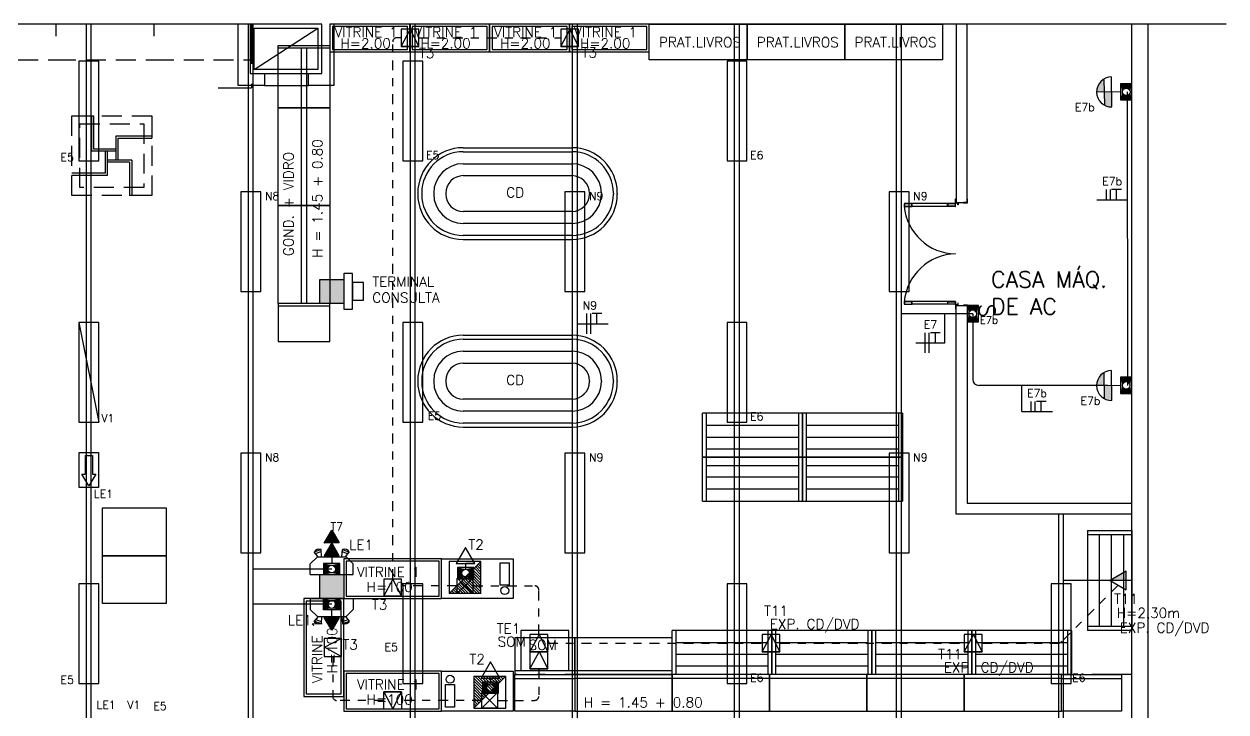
# Model space of a CAD drawing. Header units: metres. Extents: x -367 to 368, y -238 to 226.
# Drawn here: x 252.62 to 267.68, y 202.03 to 210.65 of the extents above; entities that cross this region are included whole.
import ezdxf
from ezdxf.enums import TextEntityAlignment as Align

# ---------------------------------------------------------------- set-up
doc = ezdxf.new("R2010")
doc.units = ezdxf.units.M
for name, pattern in [('CONTINOUS', [0]), ('DASHDOT2', [0.5, 0.25, -0.125, 0, -0.125]), ('LA_BAU_BASES GERAIS_R00$0$LA_BAU_MERC_R01$0$DASHDOT', [1, 0.5, -0.25, 0, -0.25]), ('LA_BAU_BASES GERAIS_R00$0$LA_BAU_MERC_R01$0$HIDDEN', [0.375, 0.25, -0.125])]:
    doc.linetypes.add(name, pattern=pattern)
for name, color, linetype in [('A-SIMBELET', 10, 'Continuous'), ('A-TOMADA', 10, 'Continuous'), ('ELE-ELÉTRICA', 160, 'Continuous'), ('INCENDIO', 10, 'CONTINOUS'), ('LA_BAU_BASES GERAIS_R00$0$base', 253, 'Continuous'), ('LA_BAU_LUM TÉRREO_R02$0$ARQ-HAC-251', 251, 'Continuous'), ('LA_BAU_LUM TÉRREO_R02$0$ARQ-LUM', 2, 'Continuous')]:
    doc.layers.add(name, color=color, linetype=linetype)
doc.styles.add('LA_BAU_BASES GERAIS_R00$0$LA_BAU_MERC_R01$0$R40-125-RS', font='romans.shx', dxfattribs={"height": 0.1248})
doc.styles.add('LA_BAU_BASES GERAIS_R00$0$LA_BAU_MERC_R01$0$RS80', font='ROMANS', dxfattribs={"height": 0.18})
doc.styles.add('LA_BAU_BASES GERAIS_R00$0$R60-125-RS', font='romans.shx', dxfattribs={"height": 0.19})
doc.styles.add('LA_BAU_BASES GERAIS_R00$0$R80-100-RS', font='romans.shx', dxfattribs={"height": 0.203})
doc.styles.get("Standard").update_dxf_attribs({"font": 'romans.shx'})
doc.styles.add('STANDARD-0.1', font='simplex.shx', dxfattribs={"height": 0.1})

# ---------------------------------------------------------------- blocks, each defined once
blk = doc.blocks.new('LA_BAU_BASES GERAIS_R00$0$LA_BAU_ALVENARIA TÉRREO_R01')
at = {"layer": 'LA_BAU_BASES GERAIS_R00$0$base'}
h = blk.add_hatch(color=256, dxfattribs=at)
h.dxf.hatch_style = 1
h.paths.add_polyline_path([(256.628, 207.45), (256.328, 207.45), (256.328, 207.15), (256.628, 207.15)])
h = blk.add_hatch(color=256, dxfattribs=at)
h.dxf.hatch_style = 1
h.paths.add_polyline_path([(256.628, 203.75), (256.328, 203.75), (256.328, 203.45), (256.628, 203.45)])
at = {"layer": 'LA_BAU_BASES GERAIS_R00$0$base', "linetype": 'Continuous'}
for p, q in [((255.305, 210.65), (243.995, 210.65)), ((255.305, 209.88), (255.305, 210.65)), ((256.355, 210.65), (255.455, 210.65)), ((255.455, 210.65), (255.455, 210.03)), ((256.355, 210.03), (256.355, 210.65)), ((267.681, 210.65), (256.505, 210.65)), ((256.505, 210.65), (256.505, 209.88)), ((255.505, 210.08), (256.305, 210.6)), ((255.455, 210.03), (255.635, 210.03)), ((255.635, 210.03), (256.186, 210.03)), ((255.635, 210.03), (255.635, 209.88)), ((256.186, 209.88), (256.186, 210.03)), ((256.186, 210.03), (256.355, 210.03)), ((255.635, 209.88), (255.305, 209.88)), ((255.635, 209.88), (256.186, 209.88)), ((256.505, 209.88), (256.186, 209.88)), ((264.29, 208.399), (263.747, 208.399)), ((264.29, 208.364), (263.747, 208.364)), ((264.29, 207.173), (263.747, 207.173)), ((264.29, 207.138), (263.747, 207.138))]:
    blk.add_line(p, q, dxfattribs=at)
for points in [[(264.299, 210.65), (264.299, 208.414), (264.439, 208.414), (264.439, 210.65)], [(267.681, 200.09), (266.75, 200.09), (266.75, 177.95), (266.41, 177.95), (266.41, 178.2), (266.5, 178.2), (266.5, 184.7), (265.4, 184.7), (265.4, 179.45), (265.15, 179.45), (265.15, 185.2), (265.4, 185.2), (265.4, 184.85), (266.5, 184.85), (266.5, 210.65)], [(266.7, 210.65), (266.7, 200.29), (267.681, 200.29)], [(263.747, 207.142), (263.747, 207.155), (263.751, 207.155)], [(264.197, 207.142), (264.197, 207.155), (264.194, 207.155)], [(266.5, 204.507), (264.299, 204.507), (264.299, 207.123), (264.439, 207.123), (264.439, 204.647), (266.5, 204.647)]]:
    blk.add_lwpolyline(points, dxfattribs=at)
blk.add_lwpolyline([(255.505, 210.08), (255.505, 210.6), (256.305, 210.6), (256.305, 210.08)], close=True, dxfattribs=at)
for points in [[(263.747, 208.364, 0.414214), (263.751, 208.368), (263.751, 208.395, 0.414214), (263.747, 208.399), (263.655, 208.399, 0.414214), (263.651, 208.395), (263.651, 208.368, 0.414214), (263.655, 208.364)], [(264.299, 208.417, 0.414214), (264.302, 208.414), (264.324, 208.414, -0.414214), (264.327, 208.411), (264.327, 208.409), (264.294, 208.409), (264.294, 208.46), (264.296, 208.46, -0.414214), (264.299, 208.457)], [(264.443, 208.409), (264.443, 208.46), (264.442, 208.46, 0.414214), (264.439, 208.457), (264.439, 208.417, -0.414214), (264.436, 208.414), (264.394, 208.414, 0.414214), (264.391, 208.411), (264.391, 208.409)], [(263.747, 207.173), (263.655, 207.173, 0.414214), (263.651, 207.169), (263.651, 207.142, 0.414214), (263.655, 207.138), (263.747, 207.138, 0.414214), (263.751, 207.142), (263.751, 207.169, 0.414214)], [(264.302, 207.123), (264.324, 207.123, 0.414214), (264.327, 207.126), (264.327, 207.127), (264.294, 207.127), (264.294, 207.077), (264.296, 207.077, 0.414214), (264.299, 207.08), (264.299, 207.12, -0.414214)], [(264.443, 207.127), (264.391, 207.127), (264.391, 207.126, 0.414214), (264.394, 207.123), (264.436, 207.123, -0.414214), (264.439, 207.12), (264.439, 207.08, 0.414214), (264.442, 207.077), (264.443, 207.077)]]:
    blk.add_lwpolyline(points, format="xyb", close=True, dxfattribs=at)
for points in [[(263.751, 208.382), (263.747, 208.382), (263.747, 208.395, 0.414214), (263.747, 208.396), (263.655, 208.396, 0.414214), (263.654, 208.395), (263.654, 208.368, 0.414214), (263.655, 208.367), (263.747, 208.367, 0.414214), (263.747, 208.368), (263.747, 208.381), (263.751, 208.381)], [(264.198, 208.364, -0.414214), (264.194, 208.368), (264.194, 208.395, -0.414214), (264.198, 208.399)], [(264.291, 208.368), (264.291, 208.395, 0.414214), (264.29, 208.396), (264.198, 208.396, 0.414214), (264.197, 208.395), (264.197, 208.382), (264.194, 208.382)], [(264.29, 208.364, 0.414214), (264.294, 208.368), (264.294, 208.395, 0.414214), (264.29, 208.399)], [(264.325, 208.409), (264.325, 208.384), (264.323, 208.384, -0.414214), (264.32, 208.387), (264.32, 208.402, 0.414214), (264.317, 208.405), (264.304, 208.405, -0.414214), (264.301, 208.408), (264.301, 208.409)], [(264.291, 208.368, -0.414214), (264.29, 208.367), (264.198, 208.367, -0.414214), (264.197, 208.368), (264.197, 208.381), (264.194, 208.381)], [(263.747, 207.17), (263.655, 207.17, 0.414214), (263.654, 207.169), (263.654, 207.142, 0.414214), (263.655, 207.141), (263.747, 207.141, 0.414214), (263.747, 207.142)], [(263.751, 207.156), (263.747, 207.156), (263.747, 207.169, 0.414214), (263.747, 207.17)], [(264.198, 207.173, 0.414214), (264.194, 207.169), (264.194, 207.142, 0.414214), (264.198, 207.138)], [(264.194, 207.156), (264.197, 207.156), (264.197, 207.169, -0.414214), (264.198, 207.17), (264.29, 207.17, -0.414214), (264.291, 207.169), (264.291, 207.142, -0.414214), (264.29, 207.141), (264.198, 207.141, -0.414214), (264.197, 207.142)], [(264.29, 207.138, 0.414214), (264.294, 207.142), (264.294, 207.169, 0.414214), (264.29, 207.173)], [(264.325, 207.127), (264.325, 207.152), (264.323, 207.152, 0.414214), (264.32, 207.149), (264.32, 207.135, -0.414214), (264.317, 207.132), (264.304, 207.132, 0.414214), (264.301, 207.129), (264.301, 207.127)]]:
    blk.add_lwpolyline(points, format="xyb", dxfattribs=at)
at = {"layer": 'LA_BAU_BASES GERAIS_R00$0$base'}
for points in [[(256.328, 207.45), (256.628, 207.45), (256.628, 207.15), (256.328, 207.15)], [(256.328, 203.75), (256.628, 203.75), (256.628, 203.45), (256.328, 203.45)]]:
    blk.add_lwpolyline(points, close=True, dxfattribs=at)
at = {"layer": 'LA_BAU_BASES GERAIS_R00$0$base', "linetype": 'Continuous'}
for centre, radius in [((264.296, 208.404), 0.00438), ((264.296, 208.404), 0.00238), ((264.296, 207.133), 0.00438), ((264.296, 207.133), 0.00238)]:
    blk.add_circle(centre, radius, dxfattribs=at)
for centre, radius, start, end in [((264.299, 208.422), 0.651, 184.7799, 269.5555), ((264.31, 207.109), 0.662, 91.3746, 174.8076)]:
    blk.add_arc(centre, radius, start, end, dxfattribs=at)
blk = doc.blocks.new('LA_BAU_BASES GERAIS_R00$0$LA_BAU_MERC_R01$0$V1-200')
for points in [[(0, -0.35), (1, -0.35), (1, 0), (0, 0)], [(0.03, -0.32), (0.97, -0.32), (0.97, -0.03), (0.03, -0.03)]]:
    blk.add_lwpolyline(points, close=True)
at = {"style": 'LA_BAU_BASES GERAIS_R00$0$LA_BAU_MERC_R01$0$R40-125-RS'}
for s, p in [('VITRINE 1', (0.057, -0.165)), ('H=2.00', (0.132, -0.305))]:
    blk.add_text(s, height=0.1248, dxfattribs=at).set_placement(p)
blk = doc.blocks.new('LA_BAU_BASES GERAIS_R00$0$LA_BAU_MERC_R01')
at = {"layer": 'LA_BAU_BASES GERAIS_R00$0$base'}
h = blk.add_hatch(dxfattribs=at)
h.set_pattern_fill('ANSI31', color=256, scale=0.2, angle=719.9999, style=0)
h.set_pattern_definition([(134.99989, (275.63584, 241.578585), (0.017677702, 0.017677637), [])])
h.paths.add_polyline_path([(257.948, 203.513), (258.348, 203.513), (258.348, 203.913)])
h = blk.add_hatch(dxfattribs=at)
h.set_pattern_fill('ANSI31', color=256, scale=0.2, angle=899.9999, style=0)
h.set_pattern_definition([(314.99989, (240.970112, 164.411398), (-0.017677702, -0.017677637), [])])
h.paths.add_polyline_path([(258.658, 202.477), (258.258, 202.477), (258.258, 202.077)])
for p, q in [((253.024, 210.65), (251.799, 210.65)), ((253.024, 210.65), (253.024, 210.5)), ((254.249, 210.65), (253.024, 210.65)), ((253.024, 210.65), (253.024, 210.5)), ((254.249, 210.65), (254.249, 210.5)), ((254.249, 210.65), (254.249, 210.5)), ((255.474, 210.65), (254.249, 210.65)), ((255.474, 210.65), (255.474, 210.5)), ((260.456, 210.65), (261.681, 210.65)), ((260.456, 210.2), (260.456, 210.65)), ((261.681, 210.65), (261.681, 210.2)), ((261.681, 210.65), (262.906, 210.65)), ((261.681, 210.2), (261.681, 210.65)), ((262.906, 210.65), (262.906, 210.2)), ((262.906, 210.65), (264.131, 210.65)), ((262.906, 210.2), (262.906, 210.65)), ((264.131, 210.65), (264.131, 210.2)), ((255.806, 210.35), (256.456, 210.35)), ((255.806, 209.6), (255.806, 210.35)), ((256.101, 209.6), (256.101, 210.35)), ((256.161, 210.35), (256.161, 209.6)), ((256.456, 210.35), (256.456, 209.6)), ((261.681, 210.2), (260.456, 210.2)), ((262.906, 210.2), (261.681, 210.2)), ((264.131, 210.2), (262.906, 210.2)), ((256.456, 209.6), (255.806, 209.6)), ((255.806, 209.6), (256.456, 209.6)), ((255.806, 208.375), (255.806, 209.6)), ((256.101, 208.375), (256.101, 209.6)), ((256.161, 209.6), (256.161, 208.375)), ((256.456, 209.6), (256.456, 208.375)), ((253.474, 209.5), (253.499, 209.5)), ((254.224, 209.25), (254.224, 209.22)), ((258.126, 209.1), (259.486, 209.1)), ((258.126, 209.05), (259.486, 209.05)), ((258.126, 208.9), (259.486, 208.9)), ((258.126, 208.75), (259.486, 208.75)), ((253.974, 208.5), (253.944, 208.5)), ((257.556, 208.53), (257.556, 208.52)), ((257.606, 208.53), (257.606, 208.52)), ((257.756, 208.53), (257.756, 208.52)), ((257.906, 208.53), (257.906, 208.52)), ((259.706, 208.53), (259.706, 208.52)), ((259.856, 208.53), (259.856, 208.52)), ((260.006, 208.53), (260.006, 208.52)), ((260.056, 208.53), (260.056, 208.52)), ((256.456, 208.375), (255.806, 208.375)), ((255.806, 208.375), (256.456, 208.375)), ((255.806, 207.15), (255.806, 208.375)), ((256.101, 207.15), (256.101, 208.375)), ((256.161, 208.375), (256.161, 207.15)), ((256.456, 208.375), (256.456, 207.15)), ((259.486, 208.3), (258.126, 208.3)), ((259.486, 208.15), (258.126, 208.15)), ((259.486, 208), (258.126, 208)), ((258.126, 207.95), (259.486, 207.95)), ((256.738, 207.525), (256.628, 207.525)), ((256.628, 207.525), (256.628, 207.075)), ((256.738, 207.075), (256.738, 207.525)), ((256.878, 207.41), (256.738, 207.41)), ((256.738, 207.41), (256.738, 207.19)), ((256.878, 207.19), (256.878, 207.41)), ((256.738, 207.19), (256.878, 207.19)), ((256.456, 207.15), (255.806, 207.15)), ((256.628, 207.075), (256.738, 207.075)), ((258.126, 206.75), (259.486, 206.75)), ((258.126, 206.7), (259.486, 206.7)), ((258.126, 206.55), (259.486, 206.55)), ((258.126, 206.4), (259.486, 206.4)), ((257.556, 206.18), (257.556, 206.17)), ((257.606, 206.18), (257.606, 206.17)), ((257.756, 206.18), (257.756, 206.17)), ((257.906, 206.18), (257.906, 206.17)), ((259.706, 206.18), (259.706, 206.17)), ((259.856, 206.18), (259.856, 206.17)), ((260.006, 206.18), (260.006, 206.17)), ((260.056, 206.18), (260.056, 206.17)), ((259.486, 205.95), (258.126, 205.95)), ((259.486, 205.8), (258.126, 205.8)), ((261.175, 205.774), (261.125, 205.774)), ((261.125, 205.222), (261.125, 205.774)), ((261.175, 205.222), (261.175, 205.774)), ((262.326, 205.774), (261.175, 205.774)), ((262.326, 205.774), (262.326, 205.222)), ((262.376, 205.774), (262.326, 205.774)), ((262.376, 205.774), (262.376, 205.222)), ((262.426, 205.774), (262.376, 205.774)), ((262.376, 205.222), (262.376, 205.774)), ((262.426, 205.222), (262.426, 205.774)), ((263.578, 205.774), (262.426, 205.774)), ((263.578, 205.774), (263.578, 205.222)), ((263.628, 205.774), (263.578, 205.774)), ((263.628, 205.774), (263.628, 205.222)), ((259.486, 205.65), (258.126, 205.65)), ((258.126, 205.6), (259.486, 205.6)), ((261.175, 205.624), (262.326, 205.624)), ((262.426, 205.624), (263.578, 205.624)), ((261.175, 205.474), (262.326, 205.474)), ((262.426, 205.474), (263.578, 205.474)), ((262.326, 205.324), (261.175, 205.324)), ((263.578, 205.324), (262.426, 205.324)), ((262.376, 205.222), (261.125, 205.222)), ((261.125, 204.67), (261.125, 205.222)), ((261.125, 205.222), (262.376, 205.222)), ((261.175, 204.67), (261.175, 205.222)), ((261.175, 205.12), (262.326, 205.12)), ((262.326, 205.222), (262.326, 204.67)), ((262.376, 205.222), (262.376, 204.67)), ((263.628, 205.222), (262.376, 205.222)), ((262.376, 204.67), (262.376, 205.222)), ((262.376, 205.222), (263.628, 205.222)), ((262.426, 204.67), (262.426, 205.222)), ((262.426, 205.12), (263.578, 205.12)), ((263.578, 205.222), (263.578, 204.67)), ((263.628, 205.222), (263.628, 204.67)), ((262.326, 204.97), (261.175, 204.97)), ((263.578, 204.97), (262.426, 204.97)), ((262.326, 204.82), (261.175, 204.82)), ((263.578, 204.82), (262.426, 204.82)), ((261.125, 204.67), (261.175, 204.67)), ((261.175, 204.67), (262.326, 204.67)), ((262.326, 204.67), (262.376, 204.67)), ((262.376, 204.67), (262.426, 204.67)), ((262.426, 204.67), (263.578, 204.67)), ((263.578, 204.67), (263.628, 204.67)), ((253.606, 204.588), (254.406, 204.588)), ((253.606, 203.988), (253.606, 204.588)), ((254.406, 204.588), (254.406, 203.988)), ((265.948, 204.303), (266.5, 204.303)), ((265.948, 204.303), (265.948, 204.253)), ((265.948, 204.253), (266.5, 204.253)), ((265.948, 204.253), (265.948, 203.102)), ((266.098, 203.102), (266.098, 204.253)), ((266.248, 203.102), (266.248, 204.253)), ((266.398, 204.253), (266.398, 203.102)), ((266.5, 204.303), (266.5, 203.052)), ((253.606, 203.988), (254.406, 203.988)), ((253.606, 203.388), (253.606, 203.988)), ((254.406, 203.988), (253.606, 203.988)), ((254.406, 203.988), (254.406, 203.388)), ((257.948, 203.913), (257.948, 203.513)), ((258.348, 203.913), (257.948, 203.913)), ((258.348, 203.913), (257.948, 203.513)), ((258.348, 203.513), (258.348, 203.913)), ((258.348, 203.513), (257.948, 203.513)), ((254.406, 203.388), (253.606, 203.388)), ((259.447, 203.05), (258.847, 203.05)), ((258.847, 203.05), (258.847, 202.55)), ((259.447, 202.55), (259.447, 203.05)), ((260.792, 203.052), (260.742, 203.052)), ((260.742, 202.5), (260.742, 203.052)), ((260.792, 202.5), (260.792, 203.052)), ((261.943, 203.052), (260.792, 203.052)), ((261.943, 203.052), (261.943, 202.5)), ((261.993, 203.052), (261.943, 203.052)), ((261.993, 203.052), (261.993, 202.5)), ((262.043, 203.052), (261.993, 203.052)), ((261.993, 202.5), (261.993, 203.052)), ((262.043, 202.5), (262.043, 203.052)), ((263.194, 203.052), (262.043, 203.052)), ((263.194, 203.052), (263.194, 202.5)), ((263.244, 203.052), (263.194, 203.052)), ((263.294, 203.052), (263.244, 203.052)), ((263.244, 202.5), (263.244, 203.052)), ((263.244, 203.052), (263.244, 202.5)), ((263.294, 202.5), (263.294, 203.052)), ((264.446, 203.052), (263.294, 203.052)), ((264.446, 203.052), (264.446, 202.5)), ((264.496, 203.052), (264.446, 203.052)), ((264.546, 203.052), (264.496, 203.052)), ((264.496, 202.5), (264.496, 203.052)), ((264.496, 203.052), (264.496, 202.5)), ((264.546, 202.5), (264.546, 203.052)), ((265.697, 203.052), (264.546, 203.052)), ((265.697, 203.052), (265.697, 202.5)), ((265.747, 203.052), (265.697, 203.052)), ((265.747, 203.052), (265.747, 202.5)), ((265.948, 203.102), (265.948, 203.052)), ((266.5, 203.102), (265.948, 203.102)), ((266.5, 203.052), (265.948, 203.052)), ((259.522, 202.96), (258.772, 202.96)), ((258.772, 202.96), (258.772, 202.5)), ((259.522, 202.5), (259.522, 202.96)), ((260.742, 202.96), (259.522, 202.96)), ((259.522, 202.96), (259.522, 202.5)), ((260.742, 202.5), (260.742, 202.96)), ((260.792, 202.902), (261.943, 202.902)), ((262.043, 202.902), (263.194, 202.902)), ((263.294, 202.902), (264.446, 202.902)), ((264.546, 202.902), (265.697, 202.902)), ((260.792, 202.752), (261.943, 202.752)), ((262.043, 202.752), (263.194, 202.752)), ((263.294, 202.752), (264.446, 202.752)), ((264.546, 202.752), (265.697, 202.752)), ((258.772, 202.55), (259.522, 202.55)), ((258.847, 202.55), (259.447, 202.55)), ((259.522, 202.55), (260.742, 202.55)), ((261.943, 202.602), (260.792, 202.602)), ((263.194, 202.602), (262.043, 202.602)), ((264.446, 202.602), (263.294, 202.602)), ((265.697, 202.602), (264.546, 202.602)), ((258.258, 202.477), (258.658, 202.477)), ((258.258, 202.077), (258.658, 202.477)), ((258.258, 202.477), (258.258, 202.077)), ((258.658, 202.077), (258.658, 202.477)), ((258.772, 202.04), (258.772, 202.5)), ((258.772, 202.5), (259.522, 202.5)), ((258.772, 202.5), (259.522, 202.5)), ((258.772, 202.45), (259.522, 202.45)), ((259.522, 202.5), (259.522, 202.04)), ((259.522, 202.5), (259.522, 202.04)), ((260.742, 202.5), (259.522, 202.5)), ((259.522, 202.5), (260.742, 202.5)), ((260.742, 202.45), (259.522, 202.45)), ((260.742, 202.5), (260.742, 202.04)), ((261.962, 202.5), (260.742, 202.5)), ((261.993, 202.5), (260.742, 202.5)), ((260.742, 202.04), (260.742, 202.5)), ((261.962, 202.45), (260.742, 202.45)), ((261.962, 202.5), (261.962, 202.04)), ((263.182, 202.5), (261.962, 202.5)), ((261.962, 202.04), (261.962, 202.5)), ((263.182, 202.45), (261.962, 202.45)), ((263.244, 202.5), (261.993, 202.5)), ((263.182, 202.5), (263.182, 202.04)), ((264.402, 202.5), (263.182, 202.5)), ((263.182, 202.04), (263.182, 202.5)), ((264.402, 202.45), (263.182, 202.45)), ((264.496, 202.5), (263.244, 202.5)), ((264.402, 202.5), (264.402, 202.04)), ((265.622, 202.5), (264.402, 202.5)), ((264.402, 202.04), (264.402, 202.5)), ((265.622, 202.45), (264.402, 202.45)), ((265.747, 202.5), (264.496, 202.5)), ((265.622, 202.04), (265.622, 202.5)), ((265.622, 202.5), (266.372, 202.5)), ((265.622, 202.04), (265.622, 202.5)), ((265.622, 202.45), (266.372, 202.45)), ((266.372, 202.5), (266.372, 202.04)), ((258.258, 202.077), (258.658, 202.077)), ((259.522, 202.04), (258.772, 202.04)), ((259.522, 202.04), (260.742, 202.04)), ((260.742, 202.04), (261.962, 202.04)), ((261.962, 202.04), (263.182, 202.04)), ((263.182, 202.04), (264.402, 202.04)), ((264.402, 202.04), (265.622, 202.04)), ((266.372, 202.04), (265.622, 202.04))]:
    blk.add_line(p, q, dxfattribs=at)
at = {"layer": 'LA_BAU_BASES GERAIS_R00$0$base', "linetype": 'LA_BAU_BASES GERAIS_R00$0$LA_BAU_MERC_R01$0$DASHDOT'}
for p, q in [((255.474, 210.65), (255.474, 209.85)), ((255.056, 209.85), (255.474, 209.85)), ((266.5, 202.5), (258.772, 202.5))]:
    blk.add_line(p, q, dxfattribs=at)
at = {"layer": 'LA_BAU_BASES GERAIS_R00$0$base', "linetype": 'Continuous'}
for p, q in [((255.806, 210.38), (256.456, 210.38)), ((255.806, 210.35), (255.806, 210.38)), ((256.456, 210.38), (256.456, 210.35)), ((253.474, 209.055), (253.474, 209.5)), ((253.499, 209.08), (253.499, 209.5)), ((253.779, 208.945), (253.779, 209.25)), ((253.779, 209.25), (254.224, 209.25)), ((253.804, 208.945), (253.804, 209.22)), ((253.804, 209.22), (254.224, 209.22)), ((253.779, 209.055), (253.474, 209.055)), ((253.779, 209.08), (253.499, 209.08)), ((253.644, 208.78), (253.644, 209.055)), ((253.669, 208.75), (253.669, 209.055)), ((253.974, 208.945), (253.669, 208.945)), ((253.944, 208.92), (253.669, 208.92)), ((253.944, 208.92), (253.944, 208.5)), ((253.974, 208.945), (253.974, 208.5)), ((253.644, 208.78), (253.224, 208.78)), ((253.669, 208.75), (253.224, 208.75)), ((255.806, 207.15), (255.806, 206.67)), ((255.806, 207.12), (256.456, 207.12)), ((256.456, 206.67), (256.456, 207.15)), ((255.806, 206.67), (256.456, 206.67))]:
    blk.add_line(p, q, dxfattribs=at)
at = {"layer": 'LA_BAU_BASES GERAIS_R00$0$base', "linetype": 'LA_BAU_BASES GERAIS_R00$0$LA_BAU_MERC_R01$0$HIDDEN'}
for p, q in [((251.799, 210.2), (253.024, 210.2)), ((253.024, 210.2), (254.249, 210.2)), ((254.249, 210.2), (255.474, 210.2)), ((253.224, 209.5), (254.224, 209.5)), ((253.224, 208.5), (253.224, 209.5)), ((254.224, 209.5), (254.224, 208.5)), ((253.324, 209.4), (254.124, 209.4)), ((253.324, 208.6), (253.324, 209.4)), ((254.124, 209.4), (254.124, 208.6)), ((254.124, 208.6), (253.324, 208.6)), ((254.224, 208.5), (253.224, 208.5))]:
    blk.add_line(p, q, dxfattribs=at)
at = {"layer": 'LA_BAU_BASES GERAIS_R00$0$base'}
for points in [[(256.628, 203.45), (257.853, 203.45), (257.853, 203.95), (256.628, 203.95)], [(256.658, 203.48), (257.823, 203.48), (257.823, 203.92), (256.658, 203.92)], [(258.753, 203.95), (258.753, 203.45), (257.853, 203.45), (257.853, 203.95)], [(258.588, 203.9), (258.703, 203.9), (258.703, 203.617), (258.588, 203.617)], [(256.628, 202.225), (256.628, 203.45), (256.128, 203.45), (256.128, 202.225)], [(256.598, 202.255), (256.598, 203.42), (256.158, 203.42), (256.158, 202.255)], [(256.628, 202.04), (257.853, 202.04), (257.853, 202.54), (256.628, 202.54)], [(257.853, 202.04), (257.853, 202.54), (258.753, 202.54), (258.753, 202.04)], [(256.658, 202.07), (257.823, 202.07), (257.823, 202.51), (256.658, 202.51)], [(258.018, 202.09), (257.903, 202.09), (257.903, 202.373), (258.018, 202.373)]]:
    blk.add_lwpolyline(points, close=True, dxfattribs=at)
for centre in [(258.645, 203.551), (257.96, 202.439)]:
    blk.add_circle(centre, 0.05, dxfattribs=at)
for centre, radius, start, end in [((258.126, 208.53), 0.57, 90, 180), ((258.126, 208.53), 0.52, 90, 180), ((259.486, 208.53), 0.57, 0, 90), ((259.486, 208.53), 0.52, 0, 90), ((258.126, 208.53), 0.37, 90, 180), ((259.486, 208.53), 0.37, 0, 90), ((258.126, 208.53), 0.22, 90, 180), ((259.486, 208.53), 0.22, 0, 90), ((258.126, 208.52), 0.57, 180, 270), ((258.126, 208.52), 0.52, 180, 270), ((258.126, 208.52), 0.37, 180, 270), ((258.126, 208.52), 0.22, 180, 270), ((259.486, 208.52), 0.57, 270, 0), ((259.486, 208.52), 0.52, 270, 0), ((259.486, 208.52), 0.37, 270, 0), ((259.486, 208.52), 0.22, 270, 0), ((258.126, 206.18), 0.57, 90, 180), ((259.486, 206.18), 0.57, 0, 90), ((258.126, 206.18), 0.52, 90, 180), ((259.486, 206.18), 0.52, 0, 90), ((258.126, 206.18), 0.37, 90, 180), ((259.486, 206.18), 0.37, 0, 90), ((258.126, 206.18), 0.22, 90, 180), ((259.486, 206.18), 0.22, 0, 90), ((258.126, 206.17), 0.57, 180, 270), ((258.126, 206.17), 0.52, 180, 270), ((258.126, 206.17), 0.37, 180, 270), ((258.126, 206.17), 0.22, 180, 270), ((259.486, 206.17), 0.57, 270, 0), ((259.486, 206.17), 0.52, 270, 0), ((259.486, 206.17), 0.37, 270, 0), ((259.486, 206.17), 0.22, 270, 0)]:
    blk.add_arc(centre, radius, start, end, dxfattribs=at)
for p in [(256.456, 210.65), (257.456, 210.65), (258.456, 210.65), (259.456, 210.65)]:
    blk.add_blockref('LA_BAU_BASES GERAIS_R00$0$LA_BAU_MERC_R01$0$V1-200', p, dxfattribs=at)
at = {"layer": 'LA_BAU_BASES GERAIS_R00$0$base', "style": 'LA_BAU_BASES GERAIS_R00$0$LA_BAU_MERC_R01$0$R40-125-RS'}
for p in [(261.091, 210.36), (262.316, 210.36), (263.541, 210.36)]:
    blk.add_text('PRAT.LIVROS', height=0.1248, dxfattribs=at).set_placement(p, align=Align.CENTER)
for s, rotation, p in [(' H = 1.45 + 0.80', 90, (256.362, 207.634)), ('GOND. + VIDRO', 90, (255.999, 207.742)), ('VITRINE 1', 359.999, (256.794, 203.721)), ('H=100', 359.999, (256.915, 203.533)), ('VITRINE 1', 89.9995, (256.357, 202.391)), ('H=100', 89.9995, (256.545, 202.512)), ('VITRINE 1', 359.9995, (256.794, 202.311)), ('H=100', 359.9995, (256.915, 202.123))]:
    blk.add_text(s, height=0.1248, rotation=rotation, dxfattribs=at).set_placement(p)
for s, p in [('CD', (258.664, 208.477)), ('TERMINAL', (256.986, 207.359, -1.047)), ('CONSULTA', (256.986, 207.159, -1.047)), ('CD', (258.664, 206.127)), ('SOM', (258.945, 202.807)), (' H = 1.45 + 0.80', (259.552, 202.087))]:
    blk.add_text(s, height=0.1248, dxfattribs=at).set_placement(p)
at = {"layer": 'LA_BAU_BASES GERAIS_R00$0$base', "text_generation_flag": 4}
for tag, height, rotation, style, p in [('CD H=1.45', 0.12, 180, 'LA_BAU_BASES GERAIS_R00$0$LA_BAU_MERC_R01$0$RS80', (261.738, 205.549)), ('CD H=1.45', 0.12, 180, 'LA_BAU_BASES GERAIS_R00$0$LA_BAU_MERC_R01$0$RS80', (262.989, 205.549)), ('CD H=2.25', 0.125, 270, 'LA_BAU_BASES GERAIS_R00$0$LA_BAU_MERC_R01$0$R40-125-RS', (266.17, 203.663)), ('CD H=1.45', 0.12, 180, 'LA_BAU_BASES GERAIS_R00$0$LA_BAU_MERC_R01$0$RS80', (261.354, 202.826)), ('CD H=1.45', 0.12, 180, 'LA_BAU_BASES GERAIS_R00$0$LA_BAU_MERC_R01$0$RS80', (262.605, 202.826)), ('CD H=1.45', 0.12, 180, 'LA_BAU_BASES GERAIS_R00$0$LA_BAU_MERC_R01$0$RS80', (263.857, 202.826)), ('CD H=1.45', 0.12, 180, 'LA_BAU_BASES GERAIS_R00$0$LA_BAU_MERC_R01$0$RS80', (265.108, 202.826))]:
    blk.add_attdef(tag, text='', height=height, rotation=rotation, dxfattribs=dict(at, style=style)).set_placement(p, align=Align.MIDDLE)
at = {"layer": 'LA_BAU_BASES GERAIS_R00$0$base', "style": 'LA_BAU_BASES GERAIS_R00$0$LA_BAU_MERC_R01$0$RS80', "text_generation_flag": 4}
for p in [(261.764, 204.896), (263.015, 204.896)]:
    blk.add_attdef('CD H=1.45', text='', height=0.12, dxfattribs=at).set_placement(p, align=Align.MIDDLE)
at = {"layer": 'LA_BAU_BASES GERAIS_R00$0$base', "style": 'LA_BAU_BASES GERAIS_R00$0$LA_BAU_MERC_R01$0$R40-125-RS'}
for p in [(246.243, 203.098), (247.393, 203.098), (248.543, 203.098), (249.693, 203.098), (250.843, 203.098), (246.243, 202.318), (247.393, 202.318), (248.543, 202.318), (249.693, 202.318), (250.843, 202.318)]:
    blk.add_attdef('TIPO', text='', height=0.125, rotation=180, dxfattribs=at).set_placement(p, align=Align.MIDDLE)
blk = doc.blocks.new('LA_BAU_BASES GERAIS_R00')
at = {"layer": 'LA_BAU_BASES GERAIS_R00$0$base'}
for name in ['LA_BAU_BASES GERAIS_R00$0$LA_BAU_MERC_R01', 'LA_BAU_BASES GERAIS_R00$0$LA_BAU_ALVENARIA TÉRREO_R01']:
    blk.add_blockref(name, (0, 0), dxfattribs=at)
at = {"layer": 'LA_BAU_BASES GERAIS_R00$0$base', "insert": (264.738, 207.551), "char_height": 0.203, "width": 2.64452, "attachment_point": 1, "style": 'LA_BAU_BASES GERAIS_R00$0$R80-100-RS'}
blk.add_mtext('CASA MÁQ. \\PDE AC ', dxfattribs=at)
at = {"layer": 'LA_BAU_BASES GERAIS_R00$0$base', "style": 'LA_BAU_BASES GERAIS_R00$0$R60-125-RS'}
for p in [(242.782, 218.919), (358.637, 192.964)]:
    blk.add_attdef('S', text='', height=0.19, rotation=90, dxfattribs=at).set_placement(p, align=Align.MIDDLE_CENTER)
at = {"layer": 'LA_BAU_BASES GERAIS_R00$0$base', "style": 'LA_BAU_BASES GERAIS_R00$0$R80-100-RS'}
blk.add_attdef('ACESSO', text='', height=0.203, dxfattribs=at).set_placement((365.922, 191.987), align=Align.TOP_CENTER)
at = {"layer": 'LA_BAU_BASES GERAIS_R00$0$base', "style": 'LA_BAU_BASES GERAIS_R00$0$R60-125-RS'}
blk.add_attdef('S', text='', height=0.19, dxfattribs=at).set_placement((266.114, 180.913), align=Align.MIDDLE_CENTER)
blk = doc.blocks.new('A$C716F59AC')
h = blk.add_hatch(color=7)
h.paths.add_polyline_path([(-0.596, 31.857), (-0.689, 31.856, -0.267949), (-0.598, 32.02)])
h.paths.add_polyline_path([(-0.596, 31.857), (-0.502, 31.859), (-0.499, 31.671, -0.131652), (-0.593, 31.695)])
h = blk.add_hatch(color=7)
h.paths.add_polyline_path([(-0.596, 28.18), (-0.69, 28.178, -0.267949), (-0.598, 28.342)])
h.paths.add_polyline_path([(-0.596, 28.18), (-0.502, 28.181), (-0.5, 27.993, -0.131652), (-0.594, 28.017)])
at = {"color": 7}
for p, q in [((-0.598, 32.02), (-0.593, 31.695)), ((-0.499, 31.671), (-0.504, 32.046)), ((-0.389, 31.86), (-0.689, 31.856)), ((-0.598, 28.342), (-0.594, 28.017)), ((-0.5, 27.993), (-0.505, 28.368)), ((-0.39, 28.182), (-0.69, 28.178))]:
    blk.add_line(p, q, dxfattribs=at)
for centre in [(-0.502, 31.859), (-0.502, 28.181)]:
    blk.add_arc(centre, 0.188, 90.7851, 270.7851, dxfattribs=at)
at = {"layer": 'LA_BAU_LUM TÉRREO_R02$0$ARQ-HAC-251', "color": 160}
for p, q in [((-13.345, 19.647), (-13.345, 32.71)), ((-13.285, 19.647), (-13.285, 32.71)), ((-11.315, 19.647), (-11.315, 32.71)), ((-11.255, 19.647), (-11.255, 32.71)), ((-9.285, 19.647), (-9.285, 32.71)), ((-9.225, 19.647), (-9.225, 32.71)), ((-7.255, 19.647), (-7.255, 32.71)), ((-7.195, 19.647), (-7.195, 32.71)), ((-5.225, 19.647), (-5.225, 32.71)), ((-5.165, 19.647), (-5.165, 32.71)), ((-3.195, 19.647), (-3.195, 32.71)), ((-3.135, 19.647), (-3.135, 32.71)), ((-1.165, 19.647), (-1.165, 26.567)), ((-1.105, 19.647), (-1.105, 26.567))]:
    blk.add_line(p, q, dxfattribs=at)
at = {"layer": 'LA_BAU_LUM TÉRREO_R02$0$ARQ-LUM', "color": 7}
blk.add_line((-13.44, 28.971), (-13.19, 27.721), dxfattribs=at)
for points in [[(-13.19, 30.995), (-13.19, 32.245), (-13.44, 32.245), (-13.44, 30.995)], [(-13.19, 30.995), (-13.19, 32.245), (-13.44, 32.245), (-13.44, 30.995)], [(-9.13, 30.995), (-9.13, 32.245), (-9.38, 32.245), (-9.38, 30.995)], [(-9.13, 30.995), (-9.13, 32.245), (-9.38, 32.245), (-9.38, 30.995)], [(-5.07, 30.995), (-5.07, 32.245), (-5.32, 32.245), (-5.32, 30.995)], [(-5.07, 30.995), (-5.07, 32.245), (-5.32, 32.245), (-5.32, 30.995)], [(-11.16, 29.358), (-11.16, 30.608), (-11.41, 30.608), (-11.41, 29.358)], [(-11.16, 29.358), (-11.16, 30.608), (-11.41, 30.608), (-11.41, 29.358)], [(-7.1, 29.358), (-7.1, 30.608), (-7.35, 30.608), (-7.35, 29.358)], [(-7.1, 29.358), (-7.1, 30.608), (-7.35, 30.608), (-7.35, 29.358)], [(-3.04, 29.358), (-3.04, 30.608), (-3.29, 30.608), (-3.29, 29.358)], [(-3.04, 29.358), (-3.04, 30.608), (-3.29, 30.608), (-3.29, 29.358)], [(-13.19, 27.721), (-13.19, 28.971), (-13.44, 28.971), (-13.44, 27.721)], [(-13.19, 27.721), (-13.19, 28.971), (-13.44, 28.971), (-13.44, 27.721)], [(-13.19, 27.721), (-13.19, 28.971), (-13.44, 28.971), (-13.44, 27.721)], [(-13.19, 27.721), (-13.19, 28.971), (-13.44, 28.971), (-13.44, 27.721)], [(-9.13, 27.721), (-9.13, 28.971), (-9.38, 28.971), (-9.38, 27.721)], [(-9.13, 27.721), (-9.13, 28.971), (-9.38, 28.971), (-9.38, 27.721)], [(-5.07, 27.721), (-5.07, 28.971), (-5.32, 28.971), (-5.32, 27.721)], [(-5.07, 27.721), (-5.07, 28.971), (-5.32, 28.971), (-5.32, 27.721)], [(-11.16, 26.084), (-11.16, 27.334), (-11.41, 27.334), (-11.41, 26.084)], [(-11.16, 26.084), (-11.16, 27.334), (-11.41, 27.334), (-11.41, 26.084)], [(-7.1, 26.084), (-7.1, 27.334), (-7.35, 27.334), (-7.35, 26.084)], [(-7.1, 26.084), (-7.1, 27.334), (-7.35, 27.334), (-7.35, 26.084)], [(-3.04, 26.084), (-3.04, 27.334), (-3.29, 27.334), (-3.29, 26.084)], [(-3.04, 26.084), (-3.04, 27.334), (-3.29, 27.334), (-3.29, 26.084)], [(-13.19, 24.447), (-13.19, 25.697), (-13.44, 25.697), (-13.44, 24.447)], [(-13.19, 24.447), (-13.19, 25.697), (-13.44, 25.697), (-13.44, 24.447)], [(-9.13, 24.447), (-9.13, 25.697), (-9.38, 25.697), (-9.38, 24.447)], [(-9.13, 24.447), (-9.13, 25.697), (-9.38, 25.697), (-9.38, 24.447)], [(-5.07, 24.447), (-5.07, 25.697), (-5.32, 25.697), (-5.32, 24.447)], [(-5.07, 24.447), (-5.07, 25.697), (-5.32, 25.697), (-5.32, 24.447)], [(-1.01, 24.447), (-1.01, 25.697), (-1.26, 25.697), (-1.26, 24.447)], [(-1.01, 24.447), (-1.01, 25.697), (-1.26, 25.697), (-1.26, 24.447)]]:
    blk.add_lwpolyline(points, close=True, dxfattribs=at)
for points in [[(-13.19, 31.995), (-13.19, 32.245), (-13.44, 32.245), (-13.19, 31.995)], [(-9.13, 31.995), (-9.13, 32.245), (-9.38, 32.245), (-9.13, 31.995)], [(-5.07, 31.995), (-5.07, 32.245), (-5.32, 32.245), (-5.07, 31.995)], [(-13.19, 27.721), (-13.19, 28.971), (-13.44, 28.971), (-13.19, 27.721)], [(-9.13, 28.721), (-9.13, 28.971), (-9.38, 28.971), (-9.13, 28.721)], [(-5.07, 28.721), (-5.07, 28.971), (-5.32, 28.971), (-5.07, 28.721)], [(-13.19, 25.447), (-13.19, 25.697), (-13.44, 25.697), (-13.19, 25.447)], [(-9.13, 25.447), (-9.13, 25.697), (-9.38, 25.697), (-9.13, 25.447)], [(-5.07, 25.447), (-5.07, 25.697), (-5.32, 25.697), (-5.07, 25.447)], [(-1.01, 25.447), (-1.01, 25.697), (-1.26, 25.697), (-1.01, 25.447)]]:
    blk.add_solid(points, dxfattribs=at)
blk = doc.blocks.new('CXPISO')
at = {"color": 10}
for p, q in [((-0.15, -0.15), (0.15, 0.15)), ((-0.15, 0.15), (0.15, -0.15))]:
    blk.add_line(p, q, dxfattribs=at)
blk.add_lwpolyline([(-0.15, 0.15), (-0.15, -0.15), (0.15, -0.15), (0.15, 0.15)], close=True, dxfattribs=at)
blk = doc.blocks.new('A$C38493B1E')
at = {"layer": 'A-TOMADA'}
for p, q in [((0.271, 0.117), (0.068, 0.234)), ((0.068, 0.234), (0.068, 0))]:
    blk.add_line(p, q, dxfattribs=at)
at = {"layer": 'A-TOMADA', "color": 10}
for p, q in [((0.068, 0.117), (0, 0.117)), ((0.068, 0), (0.271, 0.117)), ((0.068, 0), (0.068, 0.117))]:
    blk.add_line(p, q, dxfattribs=at)
blk = doc.blocks.new('CD')
at = {"color": 10}
blk.add_lwpolyline([(0.15, 0.108), (0, 0.108), (0, -0.108), (0.15, -0.108)], close=True, dxfattribs=at)
blk.add_circle((0.075, 0), 0.0507, dxfattribs=at)
at = {"color": 10, "linetype": 'Continuous'}
for points in [[(0.024, 0), (0, 0.108), (0, -0.108)], [(0.025, 0.009), (0, 0.108), (0.024, 0)], [(0.027, 0.017), (0, 0.108), (0.025, 0.009)], [(0.031, 0.025), (0, 0.108), (0.027, 0.017)], [(0.036, 0.033), (0, 0.108), (0.031, 0.025)], [(0.042, 0.039), (0, 0.108), (0.036, 0.033)], [(0.05, 0.044), (0, 0.108), (0.042, 0.039)], [(0.058, 0.048), (0, 0.108), (0.05, 0.044)], [(0.066, 0.05), (0, 0.108), (0.058, 0.048)], [(0.075, 0.051), (0, 0.108), (0.066, 0.05)], [(0.084, 0.05), (0, 0.108), (0.075, 0.051)], [(0.092, 0.048), (0, 0.108), (0.084, 0.05)], [(0.1, 0.044), (0, 0.108), (0.092, 0.048)], [(0.15, 0.108), (0, 0.108), (0.1, 0.044)], [(0.15, 0.108), (0.1, 0.044), (0.108, 0.039)], [(0.15, 0.108), (0.108, 0.039), (0.114, 0.033)], [(0.15, 0.108), (0.114, 0.033), (0.119, 0.025)], [(0.15, 0.108), (0.119, 0.025), (0.123, 0.017)], [(0.15, 0.108), (0.123, 0.017), (0.125, 0.009)], [(0.15, 0.108), (0.125, 0.009), (0.126, 0)], [(0.15, 0.108), (0.126, 0), (0.15, -0.108)], [(0.025, -0.009), (0.024, 0), (0, -0.108)], [(0.027, -0.017), (0.025, -0.009), (0, -0.108)], [(0.031, -0.025), (0.027, -0.017), (0, -0.108)], [(0.036, -0.033), (0.031, -0.025), (0, -0.108)], [(0.042, -0.039), (0.036, -0.033), (0, -0.108)], [(0.05, -0.044), (0.042, -0.039), (0, -0.108)], [(0.058, -0.048), (0.05, -0.044), (0, -0.108)], [(0.1, -0.044), (0.092, -0.048), (0, -0.108)], [(0.15, -0.108), (0.1, -0.044), (0, -0.108)], [(0.066, -0.05), (0.058, -0.048), (0, -0.108)], [(0.092, -0.048), (0.084, -0.05), (0, -0.108)], [(0.075, -0.051), (0.066, -0.05), (0, -0.108)], [(0.084, -0.05), (0.075, -0.051), (0, -0.108)], [(0.15, -0.108), (0.108, -0.039), (0.1, -0.044)], [(0.15, -0.108), (0.114, -0.033), (0.108, -0.039)], [(0.15, -0.108), (0.119, -0.025), (0.114, -0.033)], [(0.15, -0.108), (0.123, -0.017), (0.119, -0.025)], [(0.15, -0.108), (0.125, -0.009), (0.123, -0.017)], [(0.15, -0.108), (0.126, 0), (0.125, -0.009)]]:
    blk.add_solid(points, dxfattribs=at)
blk = doc.blocks.new('SETA')
at = {"layer": 'A-SIMBELET'}
for p, q in [((0.192, 0.638), (0.387, 0.755)), ((0.387, 0.521), (0.192, 0.638)), ((0.387, 0.755), (0.387, 0.697)), ((0.699, 0.697), (0.387, 0.697)), ((0.699, 0.697), (0.699, 0.578)), ((0.387, 0.578), (0.387, 0.521)), ((0.699, 0.578), (0.387, 0.578))]:
    blk.add_line(p, q, dxfattribs=at)
blk.add_lwpolyline([(0.745, 0.474), (0.16, 0.474), (0.16, 0.801), (0.745, 0.801)], close=True, dxfattribs=at)
blk = doc.blocks.new('LUMINAUTO2')
at = {"layer": 'ELE-ELÉTRICA', "color": 10}
for p, q in [((0, 0.6), (0.15, 0.6)), ((0, 0.6), (0, 0)), ((0.25, 0.5), (0.15, 0.6)), ((0.25, 0.49), (0.313, 0.545)), ((0.322, 0.446), (0.29, 0.525)), ((0.35, 0.449), (0.313, 0.545)), ((0.25, 0.5), (0.25, 0.1)), ((0.25, 0.44), (0.35, 0.449)), ((0, 0), (0.15, 0)), ((0.15, 0), (0.25, 0.1)), ((0.25, 0.16), (0.35, 0.151)), ((0.25, 0.11), (0.313, 0.055)), ((0.322, 0.154), (0.29, 0.075)), ((0.35, 0.151), (0.313, 0.055))]:
    blk.add_line(p, q, dxfattribs=at)
for centre, start, end in [((0.279, 0.477), 338.3745, 63.8142), ((0.279, 0.123), 296.1858, 21.6255)]:
    blk.add_arc(centre, 0.0759, start, end, dxfattribs=at)
blk = doc.blocks.new('TOM-ALTA')
at = {"layer": 'ELE-ELÉTRICA', "color": 10}
blk.add_line((0.125, 0), (0, 0), dxfattribs=at)
blk.add_lwpolyline([(0.125, 0.125), (0.125, -0.125), (0.342, 0)], close=True, dxfattribs=at)
blk.add_solid([(0.125, 0.125), (0.125, -0.125), (0.342, 0)], dxfattribs=at)
blk = doc.blocks.new('A$C014F47B6')
at = {"layer": 'INCENDIO', "lineweight": 0, "xscale": 0.7500000000000008, "yscale": 0.75, "zscale": 0.7500000000000008, "rotation": 90.00000250684839}
blk.add_blockref('SETA', (-13.768, -6.179), dxfattribs=at)
at = {"layer": 'INCENDIO'}
for name, p, xscale, yscale, zscale, rotation in [('TOM-ALTA', (-11.203, -7.009), 0.7499999999999147, 0.75, 0.749999999999949, 90.00000000009986), ('LUMINAUTO2', (-10.933, -7.15), 0.9000000000000341, 0.9000000000000057, 0.9000000000000523, 90), ('LUMINAUTO2', (-10.933, -7.45), -0.9000000000000341, 0.9000000000000341, 0.9000000000000523, 90), ('TOM-ALTA', (-11.203, -7.591), -0.7499999999999432, 0.75, 0.749999999999949, 89.99999999990015)]:
    blk.add_blockref(name, p, dxfattribs=dict(at, xscale=xscale, yscale=yscale, zscale=zscale, rotation=rotation))
at = {"layer": 'INCENDIO', "color": 10, "zscale": 0.9374999999998409}
for p, xscale, yscale, rotation in [((-11.203, -7.15), 0.9374999999998409, 0.9374999999998579, 89.99985175967367), ((-11.203, -7.45), -0.9374999999998409, 0.9374999999998295, 90.00014824032633)]:
    blk.add_blockref('CD', p, dxfattribs=dict(at, xscale=xscale, yscale=yscale, rotation=rotation))

msp = doc.modelspace()

# ---------------------------------------------------------------- linework, layer by layer
at = {"color": 160}
for p, q in [((266.452, 206.122, 0), (266.448, 209.8, 0)), ((264.508, 207.02), (263.615, 207.02, 0)), ((264.508, 207.02), (264.508, 206.196)), ((266.2, 206.121, 0), (264.583, 206.121, 0))]:
    msp.add_line(p, q, dxfattribs=at)
msp.add_arc((264.583, 206.196, 0), 0.075, 180, 270, dxfattribs=at)
at = {"layer": 'ELE-ELÉTRICA', "color": 210, "linetype": 'DASHDOT2', "ltscale": 0.5}
for p, q in [((257.243, 203.695), (257.243, 210.428)), ((257.348, 210.478), (257.293, 210.478)), ((257.57, 210.478), (259.348, 210.478)), ((258.05, 203.61), (257.354, 203.61)), ((258.245, 203.61), (259.022, 203.61)), ((266.331, 203.619), (265.627, 202.915)), ((259.072, 203.001), (259.072, 203.56)), ((259.184, 202.893), (261.871, 202.893)), ((262.093, 202.893), (264.403, 202.893)), ((264.626, 202.893), (265.574, 202.893)), ((256.49, 202.726), (256.49, 202.224)), ((259.072, 202.57), (259.072, 202.225)), ((257.132, 202.174), (256.54, 202.174)), ((258.361, 202.175), (257.354, 202.175)), ((258.556, 202.175), (259.022, 202.175))]:
    msp.add_line(p, q, dxfattribs=at)
at = {"layer": 'ELE-ELÉTRICA', "color": 20}
for p, q in [((266.182, 208.449, 0), (266.182, 208.576, 0)), ((266.232, 208.449, 0), (266.232, 208.576, 0)), ((259.672, 206.768, 0), (259.672, 207.021, 0)), ((259.722, 206.768, 0), (259.722, 207.021, 0)), ((263.913, 206.528), (263.913, 206.781)), ((263.963, 206.528), (263.963, 206.781)), ((265.239, 205.793), (265.239, 205.92)), ((265.289, 205.793), (265.289, 205.92))]:
    msp.add_line(p, q, dxfattribs=at)
at = {"layer": 'ELE-ELÉTRICA', "color": 20, "linetype": 'Continuous'}
for p, q in [((266.37, 208.576, 0), (266.248, 208.576, 0)), ((266.309, 208.449, 0), (266.309, 208.576, 0)), ((259.861, 207.021, 0), (259.739, 207.021, 0)), ((259.8, 206.894, 0), (259.8, 207.021, 0)), ((264.102, 206.781), (263.98, 206.781)), ((264.041, 206.655), (264.041, 206.781)), ((265.428, 205.92), (265.306, 205.92)), ((265.367, 205.793), (265.367, 205.92))]:
    msp.add_line(p, q, dxfattribs=at)
at = {"layer": 'ELE-ELÉTRICA', "color": 2}
for p, q in [((266.064, 208.449, 0), (266.449, 208.449, 0)), ((259.555, 206.894, 0), (259.94, 206.894, 0)), ((264.16, 206.655), (264.16, 207.02, 0)), ((263.796, 206.655), (264.16, 206.655)), ((265.122, 205.793), (265.122, 206.121, 0)), ((265.122, 205.793), (265.507, 205.793))]:
    msp.add_line(p, q, dxfattribs=at)
at = {"layer": 'ELE-ELÉTRICA', "color": 160}
for p, q in [((256.478, 203.82), (255.495, 203.82)), ((266.224, 203.678), (265.645, 203.678)), ((256.478, 203.38), (255.495, 203.38))]:
    msp.add_line(p, q, dxfattribs=at)
at = {"layer": 'ELE-ELÉTRICA', "color": 10}
for p, q in [((266.432, 203.795), (266.229, 203.678)), ((266.432, 203.56), (266.432, 203.795)), ((266.229, 203.678), (266.432, 203.56)), ((266.5, 203.678), (266.229, 203.678))]:
    msp.add_line(p, q, dxfattribs=at)
for points in [[(257.57, 210.37), (257.57, 210.586), (257.348, 210.586), (257.348, 210.37)], [(257.57, 210.37), (257.348, 210.37), (257.461, 210.582)], [(259.57, 210.37), (259.57, 210.586), (259.348, 210.586), (259.348, 210.37)], [(259.57, 210.37), (259.348, 210.37), (259.461, 210.582)], [(257.354, 203.48), (257.354, 203.695), (257.132, 203.695), (257.132, 203.48)], [(257.354, 203.48), (257.132, 203.48), (257.245, 203.691)], [(259.184, 202.785), (259.184, 203.001), (258.961, 203.001), (258.961, 202.785)], [(259.184, 202.785), (258.961, 202.785), (259.075, 202.997)], [(262.093, 202.785), (262.093, 203.001), (261.871, 203.001), (261.871, 202.785)], [(262.093, 202.785), (261.871, 202.785), (261.984, 202.997)], [(264.626, 202.785), (264.626, 203.001), (264.403, 203.001), (264.403, 202.785)], [(264.626, 202.785), (264.403, 202.785), (264.517, 202.997)], [(256.598, 202.949), (256.383, 202.949), (256.383, 202.726), (256.598, 202.726)], [(256.598, 202.949), (256.598, 202.726), (256.387, 202.84)], [(259.184, 202.57), (259.184, 202.785), (258.961, 202.785), (258.961, 202.57)], [(259.184, 202.57), (258.961, 202.57), (259.075, 202.781)], [(257.354, 202.281), (257.132, 202.281), (257.245, 202.07)], [(257.354, 202.281), (257.354, 202.066), (257.132, 202.066), (257.132, 202.281)]]:
    msp.add_lwpolyline(points, close=True, dxfattribs=at)
at = {"layer": 'ELE-ELÉTRICA', "color": 210, "linetype": 'DASHDOT2', "ltscale": 0.5}
for centre, radius, start, end in [((257.293, 210.428), 0.05, 90, 180), ((259.022, 203.56), 0.05, 0, 90), ((265.574, 202.968), 0.075, 270, 315), ((256.54, 202.224), 0.05, 180, 270), ((259.022, 202.225), 0.05, 270, 0)]:
    msp.add_arc(centre, radius, start, end, dxfattribs=at)
at = {"layer": 'ELE-ELÉTRICA', "color": 10}
msp.add_solid([(266.432, 203.678), (266.432, 203.795), (266.229, 203.678)], dxfattribs=at)

# ---------------------------------------------------------------- block references
at = {"color": 160}
msp.add_blockref('A$C716F59AC', (266.75, 177.94, 0), dxfattribs=at)
at = {"layer": 'ELE-ELÉTRICA', "color": 160}
msp.add_blockref('LA_BAU_BASES GERAIS_R00', (0, 0), dxfattribs=at)
at = {"layer": 'ELE-ELÉTRICA', "color": 10, "xscale": 0.9374999999998863, "yscale": 0.9374999999998863, "zscale": 0.9374999999998863}
for p in [(266.361, 209.8, 0), (266.36, 206.122, 0)]:
    msp.add_blockref('CD', p, dxfattribs=at)
at = {"layer": 'ELE-ELÉTRICA', "color": 10}
for name, p, xscale, yscale, zscale, rotation in [('CD', (264.438, 207.02), 0.9374999999997331, 0.9374999999997726, 0.9374999999998409, 359.9997035193456), ('CD', (258.156, 203.84), 0.9374999999998863, 0.9374999999998863, 0.9374999999998863, 270), ('CXPISO', (258.148, 203.61), -0.6499999999999928, 0.6499999999999773, 0.6499999999999928, 269.9998517596865), ('CD', (258.467, 202.404), 0.9374999999998863, 0.9374999999998863, 0.9374999999998863, 270), ('CXPISO', (258.458, 202.175), -0.6499999999999928, 0.6499999999999773, 0.6499999999999928, 269.9998517596865)]:
    msp.add_blockref(name, p, dxfattribs=dict(at, xscale=xscale, yscale=yscale, zscale=zscale, rotation=rotation))
at = {"layer": 'ELE-ELÉTRICA', "xscale": -0.749999999999949, "yscale": 0.7499999999999432, "zscale": 0.749999999999949, "rotation": 270.0829535845577}
msp.add_blockref('TOM-ALTA', (256.478, 204.053), dxfattribs=at)
at = {"layer": 'ELE-ELÉTRICA', "color": 10, "rotation": 90}
for p in [(258.273, 203.821), (258.584, 202.386)]:
    msp.add_blockref('A$C38493B1E', p, dxfattribs=at)
at = {"layer": 'INCENDIO', "color": 160}
msp.add_blockref('A$C014F47B6', (267.681, 210.9), dxfattribs=at)

# ---------------------------------------------------------------- texts
at = {"layer": 'A-SIMBELET'}
for s, p in [('E7b', (265.912, 209.557, 0)), ('E5', (253.164, 208.93, 0)), ('E5', (257.743, 208.957, 0)), ('E6', (261.803, 208.957, 0)), ('N8', (255.732, 208.444, 0)), ('N9', (259.792, 208.444, 0)), ('N9', (263.852, 208.444, 0)), ('E7b', (265.983, 205.879, 0)), ('V1', (253.674, 205.66, 0)), ('E5', (257.764, 205.691, 0)), ('E6', (261.803, 205.683, 0)), ('N8', (255.732, 205.17, 0)), ('N9', (259.792, 205.17, 0)), ('N9', (263.852, 205.17, 0)), ('LE1', (253.618, 204.712, 0)), ('E5', (257.224, 202.792, 0)), ('E5', (253.164, 202.382, 0)), ('E6', (261.803, 202.409, 0)), ('E6', (265.837, 202.409, 0))]:
    msp.add_text(s, height=0.1, dxfattribs=at).set_placement(p, align=Align.CENTER)
at = {"layer": 'ELE-ELÉTRICA', "color": 10}
for s, p in [('T3', (257.667, 210.223)), ('T3', (259.705, 210.23)), ('T3', (257.078, 203.312)), ('T11', (266.429, 203.383)), ('T11', (262.045, 203.235)), ('H=2,30m', (266.709, 203.208)), ('TE1', (258.692, 203.011)), ('EXP. CD/DVD', (262.528, 203.069)), ('EXP. CD/DVD', (266.912, 203.023)), ('SOM', (258.733, 202.848)), ('T3', (256.708, 202.812)), ('T11', (264.226, 202.691)), ('EXP. CD/DVD', (264.709, 202.525))]:
    msp.add_text(s, height=0.125, dxfattribs=at).set_placement(p, align=Align.CENTER)
at = {"layer": 'ELE-ELÉTRICA', "color": 20}
for s, p in [('E7b', (266.131, 208.629, 0)), ('N9', (259.622, 207.074, 0)), ('E7', (263.895, 206.835)), ('E7b', (265.189, 205.973)), ('LE1', (253.532, 202.068)), ('V1', (253.917, 202.068)), ('E5', (254.243, 202.053))]:
    msp.add_text(s, height=0.1, dxfattribs=at).set_placement(p)
at = {"layer": 'ELE-ELÉTRICA', "color": 160, "style": 'STANDARD-0.1'}
msp.add_text('S', height=0.2, rotation=269.9999, dxfattribs=at).set_placement((264.588, 207.144))
at = {"layer": 'ELE-ELÉTRICA', "color": 10}
for s, height, rotation, p in [('E7b', 0.0911, 359.9999, (264.711, 206.895)), ('T2', 0.125, 360, (258.286, 204.065)), ('T2', 0.125, 360, (258.301, 202.63))]:
    msp.add_text(s, height=height, rotation=rotation, dxfattribs=at).set_placement(p, align=Align.CENTER)
msp.add_text('T7', height=0.1, dxfattribs=at).set_placement((256.464, 204.354), align=Align.MIDDLE_LEFT)
at = {"layer": 'INCENDIO', "color": 10}
for p in [(256.696, 204.123), (255.928, 203.178)]:
    msp.add_text('LE1', height=0.125, dxfattribs=at).set_placement(p, align=Align.MIDDLE_LEFT)

doc.saveas('drawing.dxf')
